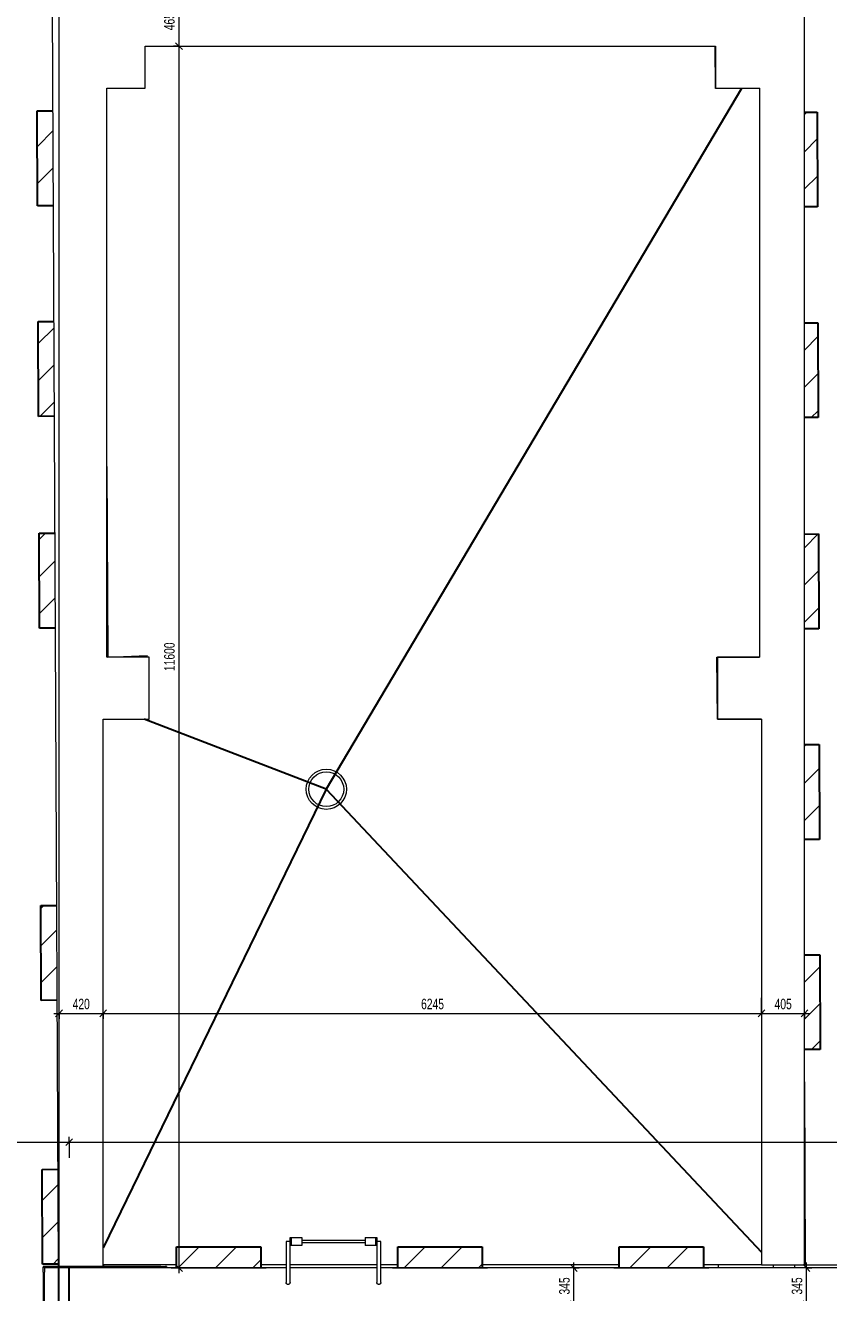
# Model space of a CAD drawing. Header units: millimetres. Extents: x 46521 to 256645, y -45352 to 20466.
# Drawn here: x 71050 to 78671, y -17473 to -5439 of the extents above; entities that cross this region are included whole.
import ezdxf

# ---------------------------------------------------------------- set-up
doc = ezdxf.new("R2010")
doc.units = ezdxf.units.MM
for name, color, linetype, lineweight in [('A-ANNO-DIMS', 211, 'Continuous', 9), ('A-ANNO-DIMS-50', 211, 'Continuous', 9), ('A-GENM', 13, 'Continuous', 13), ('A-GLAZ', 151, 'Continuous', 13), ('A-ROOF', 132, 'Continuous', 13), ('A-WALL', 113, 'Continuous', 13), ('E-POWR-CNDT', 130, 'Continuous', 13), ('E-POWR-CNTR', 130, 'Continuous', 13), ('E-POWR-DROP', 130, 'Continuous', 13), ('P-SANR-FIXT', 6, 'Continuous', 13), ('Q-SPCQ', 91, 'Continuous', 13)]:
    doc.layers.add(name, color=color, linetype=linetype, lineweight=lineweight)
doc.styles.add('Arial_2', font='arial.ttf', dxfattribs={"width": 0.7, "height": 100})
doc.dimstyles.new('Vnitřní_-_průhledné', dxfattribs={"dimscale": 304.8, "dimtxt": 102.02594, "dimasz": 0.213255, "dimexe": 0.164042, "dimexo": 0.0625, "dimgap": 0.032808, "dimtad": 1, "dimdec": 0, "dimrnd": 5, "dimzin": 0, "dimdsep": 46, "dimtxsty": 'Arial_2', "dimblk1": 'OBLIQUE', "dimblk2": 'OBLIQUE', "dimsah": 1, "dimcen": 0.09, "dimdle": 0.164042, "dimazin": 0, "dimtfac": 1, "dimtdec": 4, "dimtix": 1, "dimtmove": 0, "dimatfit": 3, "dimfxl": 0.492126, "dimfxlon": 1, "dimtvp": 1, "dimtolj": 1, "dimtzin": 0, "dimarcsym": 2})

# ---------------------------------------------------------------- blocks, each defined once
blk = doc.blocks.new('parapet s nosem_vnitní - parapet s nosem_vnitní-1280358-STŘECHA DEMOLICE B')
at = {"layer": 'A-GENM'}
for p, q in [((474, 200), (459, 200)), ((489, 200), (484, 200))]:
    blk.add_line(p, q, dxfattribs=at)
blk = doc.blocks.new('parapet_ext - parapet_ext-1802137-STŘECHA DEMOLICE B')
at = {"layer": 'Q-SPCQ'}
h = blk.add_hatch(dxfattribs=at)
h.set_pattern_fill('FP_8', color=41, style=0, pattern_type=2)
h.set_pattern_definition([(134.735, (-17081.7, -71432.29), (-177.5924, -175.9572), [])])
h.paths.add_polyline_path([(450, -300), (450, -150), (-450, -150), (-450, -300), (316, -300)])
at = {"layer": 'Q-SPCQ', "color": 31, "lineweight": 25}
for p, q in [((-450, -300), (-450, -150)), ((450, -150), (450, -300)), ((450, -300), (-450, -300))]:
    blk.add_line(p, q, dxfattribs=at)
blk = doc.blocks.new('parapet_ext - parapet_ext-V9-STŘECHA DEMOLICE B')
at = {"layer": 'Q-SPCQ'}
h = blk.add_hatch(dxfattribs=at)
h.set_pattern_fill('FP_9', color=41, style=0, pattern_type=2)
h.set_pattern_definition([(134.735, (-14576.7, -71432.29), (-177.5924, -175.9572), [])])
h.paths.add_polyline_path([(450, -300), (450, -150), (-450, -150), (-450, -300)])
at = {"layer": 'Q-SPCQ', "color": 31, "lineweight": 25}
for p, q in [((-450, -300), (-450, -150)), ((450, -150), (450, -300)), ((450, -300), (-450, -300))]:
    blk.add_line(p, q, dxfattribs=at)
blk = doc.blocks.new('parapet_ext - parapet_ext-V10-STŘECHA DEMOLICE B')
at = {"layer": 'Q-SPCQ'}
h = blk.add_hatch(dxfattribs=at)
h.set_pattern_fill('FP_10', color=41, style=0, pattern_type=2)
h.set_pattern_definition([(134.735, (-11041.7, -71432.29), (-177.5924, -175.9572), [])])
h.paths.add_polyline_path([(450, -300), (450, -150), (-450, -150), (-450, -300)])
at = {"layer": 'Q-SPCQ', "color": 31, "lineweight": 25}
for p, q in [((-450, -300), (-450, -150)), ((450, -150), (450, -300)), ((450, -300), (-450, -300))]:
    blk.add_line(p, q, dxfattribs=at)
blk = doc.blocks.new('parapet_ext - parapet_ext-V11-STŘECHA DEMOLICE B')
at = {"layer": 'Q-SPCQ'}
h = blk.add_hatch(dxfattribs=at)
h.set_pattern_fill('FP_11', color=41, style=0, pattern_type=2)
h.set_pattern_definition([(134.735, (-9031.7, -71432.29), (-177.5924, -175.9572), [])])
h.paths.add_polyline_path([(450, -300), (450, -150), (-450, -150), (-450, -300)])
at = {"layer": 'Q-SPCQ', "color": 31, "lineweight": 25}
for p, q in [((-450, -300), (-450, -150)), ((450, -150), (450, -300)), ((450, -300), (-450, -300))]:
    blk.add_line(p, q, dxfattribs=at)
blk = doc.blocks.new('parapet_ext - parapet_ext-V12-STŘECHA DEMOLICE B')
at = {"layer": 'Q-SPCQ'}
h = blk.add_hatch(dxfattribs=at)
h.set_pattern_fill('FP_12', color=41, style=0, pattern_type=2)
h.set_pattern_definition([(134.735, (-7031.7, -71432.29), (-177.5924, -175.9572), [])])
h.paths.add_polyline_path([(450, -300), (450, -150), (-450, -150), (-450, -300), (214, -300)])
at = {"layer": 'Q-SPCQ', "color": 31, "lineweight": 25}
for p, q in [((-450, -300), (-450, -150)), ((450, -150), (450, -300)), ((450, -300), (-450, -300))]:
    blk.add_line(p, q, dxfattribs=at)
blk = doc.blocks.new('parapet_ext - parapet_ext-1802110-STŘECHA DEMOLICE B')
at = {"layer": 'Q-SPCQ'}
h = blk.add_hatch(dxfattribs=at)
h.set_pattern_fill('FP_13', color=41, style=0, pattern_type=2)
h.set_pattern_definition([(134.818, (-12968.73, -78241.35), (-177.3373, -176.2143), [])])
h.paths.add_polyline_path([(450, 157), (450, 300), (-450, 300), (-450, 160)])
at = {"layer": 'Q-SPCQ', "color": 31, "lineweight": 25}
for p, q in [((-450, 160), (-450, 300)), ((-450, 300), (450, 300)), ((450, 300), (450, 157))]:
    blk.add_line(p, q, dxfattribs=at)
blk = doc.blocks.new('parapet_ext - parapet_ext-V13-STŘECHA DEMOLICE B')
at = {"layer": 'Q-SPCQ'}
h = blk.add_hatch(dxfattribs=at)
h.set_pattern_fill('FP_14', color=41, style=0, pattern_type=2)
h.set_pattern_definition([(134.818, (-14963.73, -78241.35), (-177.3373, -176.2143), [])])
h.paths.add_polyline_path([(450, 151), (450, 300), (-450, 300), (-450, 154), (191, 152)])
at = {"layer": 'Q-SPCQ', "color": 31, "lineweight": 25}
for p, q in [((-450, 154), (-450, 300)), ((-450, 300), (450, 300)), ((450, 300), (450, 151))]:
    blk.add_line(p, q, dxfattribs=at)
blk = doc.blocks.new('parapet_ext - parapet_ext-V14-STŘECHA DEMOLICE B')
at = {"layer": 'Q-SPCQ'}
h = blk.add_hatch(dxfattribs=at)
h.set_pattern_fill('FP_15', color=41, style=0, pattern_type=2)
h.set_pattern_definition([(134.818, (-10968.73, -78241.35), (-177.3373, -176.2143), [])])
h.paths.add_polyline_path([(450, 164), (450, 300), (-450, 300), (-450, 167), (191, 165)])
at = {"layer": 'Q-SPCQ', "color": 31, "lineweight": 25}
for p, q in [((-450, 167), (-450, 300)), ((-450, 300), (450, 300)), ((450, 300), (450, 164))]:
    blk.add_line(p, q, dxfattribs=at)
blk = doc.blocks.new('parapet_ext - parapet_ext-V15-STŘECHA DEMOLICE B')
at = {"layer": 'Q-SPCQ'}
h = blk.add_hatch(dxfattribs=at)
h.set_pattern_fill('FP_16', color=41, style=0, pattern_type=2)
h.set_pattern_definition([(134.818, (-8963.73, -78241.35), (-177.3373, -176.2143), [])])
h.paths.add_polyline_path([(450, 170), (450, 300), (-450, 300), (-450, 173), (366, 170)])
at = {"layer": 'Q-SPCQ', "color": 31, "lineweight": 25}
for p, q in [((-450, 173), (-450, 300)), ((-450, 300), (450, 300)), ((450, 300), (450, 170))]:
    blk.add_line(p, q, dxfattribs=at)
blk = doc.blocks.new('parapet_ext - parapet_ext-V16-STŘECHA DEMOLICE B')
at = {"layer": 'Q-SPCQ'}
h = blk.add_hatch(dxfattribs=at)
h.set_pattern_fill('FP_17', color=41, style=0, pattern_type=2)
h.set_pattern_definition([(134.818, (-6963.73, -78241.35), (-177.3373, -176.2143), [])])
h.paths.add_polyline_path([(450, 177), (450, 300), (-450, 300), (-450, 179), (202, 177)])
at = {"layer": 'Q-SPCQ', "color": 31, "lineweight": 25}
for p, q in [((-450, 179), (-450, 300)), ((-450, 300), (450, 300)), ((450, 300), (450, 177))]:
    blk.add_line(p, q, dxfattribs=at)
blk = doc.blocks.new('OKNO_1k - OKNO_1k_900x1000-2034294-STŘECHA DEMOLICE B')
at = {"layer": 'A-GLAZ'}
for p, q in [((-450, 126), (450, 126)), ((-450, 125), (-450, 126)), ((450, 126), (450, 125))]:
    blk.add_line(p, q, dxfattribs=at)
blk = doc.blocks.new('parapet_ext - parapet_ext-V40-STŘECHA DEMOLICE B')
at = {"layer": 'Q-SPCQ'}
h = blk.add_hatch(dxfattribs=at)
h.set_pattern_fill('FP_38', color=41, style=0, pattern_type=2)
h.set_pattern_definition([(45, (-74983.28, 17338.34), (-176.7767, 176.7767), [])])
h.paths.add_polyline_path([(-400, 101), (400, 101), (400, 300), (-400, 300), (-400, 103)])
at = {"layer": 'Q-SPCQ', "color": 31, "lineweight": 25}
for p, q in [((-400, 101), (-400, 300)), ((-400, 300), (400, 300)), ((400, 300), (400, 101))]:
    blk.add_line(p, q, dxfattribs=at)
blk = doc.blocks.new('parapet_ext - parapet_ext-V41-STŘECHA DEMOLICE B')
at = {"layer": 'Q-SPCQ'}
h = blk.add_hatch(dxfattribs=at)
h.set_pattern_fill('FP_39', color=41, style=0, pattern_type=2)
h.set_pattern_definition([(45, (-72883.28, 17338.34), (-176.7767, 176.7767), [])])
h.paths.add_polyline_path([(278, 101), (400, 101), (400, 300), (-400, 300), (-400, 101)])
at = {"layer": 'Q-SPCQ', "color": 31, "lineweight": 25}
for p, q in [((-400, 101), (-400, 300)), ((-400, 300), (400, 300)), ((400, 300), (400, 101))]:
    blk.add_line(p, q, dxfattribs=at)
blk = doc.blocks.new('parapet_ext - parapet_ext-V42-STŘECHA DEMOLICE B')
at = {"layer": 'Q-SPCQ'}
h = blk.add_hatch(dxfattribs=at)
h.set_pattern_fill('FP_40', color=41, style=0, pattern_type=2)
h.set_pattern_definition([(45, (-77083.28, 17338.34), (-176.7767, 176.7767), [])])
h.paths.add_polyline_path([(-400, 101), (400, 101), (400, 300), (-400, 300)])
at = {"layer": 'Q-SPCQ', "color": 31, "lineweight": 25}
for p, q in [((-400, 101), (-400, 300)), ((-400, 300), (400, 300)), ((400, 300), (400, 101))]:
    blk.add_line(p, q, dxfattribs=at)
blk = doc.blocks.new('Žebřík - Standardní-1244347-STŘECHA DEMOLICE B')
at = {"layer": 'Q-SPCQ', "color": 41}
for p, q in [((-450, 388), (-450, 0)), ((-431, 388), (-450, 388)), ((-412, 388), (-431, 388)), ((-412, 426), (-402, 426)), ((-412, 350), (-412, 426)), ((-412, 0), (-412, 388)), ((-402, 426), (-300, 426)), ((-402, 426), (-402, 350)), ((-300, 426), (-300, 350)), ((300, 398), (-300, 398)), ((-300, 378), (300, 378)), ((300, 426), (402, 426)), ((300, 426), (300, 350)), ((402, 426), (412, 426)), ((402, 350), (402, 426)), ((412, 426), (412, 350)), ((412, 388), (412, 0)), ((431, 388), (412, 388)), ((450, 388), (431, 388)), ((450, 0), (450, 388)), ((-402, 350), (-412, 350)), ((-300, 350), (-402, 350)), ((402, 350), (300, 350)), ((412, 350), (402, 350))]:
    blk.add_line(p, q, dxfattribs=at)
for points, knots in [([(-431, -19), (-432, -19), (-435, -19), (-438, -18), (-440, -17), (-442, -15), (-443, -14), (-444, -13), (-446, -12), (-447, -10), (-448, -8), (-448, -7), (-449, -6), (-449, -5), (-449, -4), (-450, -2), (-450, -1), (-450, 0), (-450, 0)], [0, 0, 0, 0, 0.0833333, 0.125, 0.1666667, 0.2083333, 0.2291667, 0.25, 0.2916667, 0.3333333, 0.3541667, 0.375, 0.3958333, 0.4166667, 0.4375, 0.4583333, 0.4791667, 0.5, 0.5, 0.5, 0.5]), ([(-412, 0), (-412, 0), (-412, -1), (-412, -2), (-412, -4), (-412, -5), (-413, -6), (-413, -7), (-414, -8), (-414, -10), (-415, -11), (-416, -12), (-417, -13), (-418, -14), (-419, -15), (-421, -17), (-423, -18), (-426, -19), (-429, -19), (-431, -19)], [0.5, 0.5, 0.5, 0.5, 0.5208333, 0.5416667, 0.5625, 0.5833333, 0.6041667, 0.625, 0.6458333, 0.6666667, 0.6875, 0.7083333, 0.75, 0.7708333, 0.7916667, 0.8333333, 0.875, 0.9166667, 1, 1, 1, 1]), ([(431, -19), (429, -19), (426, -19), (423, -18), (421, -17), (419, -15), (418, -14), (417, -13), (415, -12), (414, -10), (414, -8), (413, -7), (413, -6), (412, -5), (412, -4), (412, -2), (412, -1), (412, 0), (412, 0)], [0, 0, 0, 0, 0.0833333, 0.125, 0.1666667, 0.2083333, 0.2291667, 0.25, 0.2916667, 0.3333333, 0.3541667, 0.375, 0.3958333, 0.4166667, 0.4375, 0.4583333, 0.4791667, 0.5, 0.5, 0.5, 0.5]), ([(450, 0), (450, 0), (450, -1), (450, -2), (449, -4), (449, -5), (449, -6), (448, -7), (448, -8), (447, -10), (447, -11), (446, -12), (444, -13), (443, -14), (442, -15), (440, -17), (438, -18), (435, -19), (432, -19), (431, -19)], [0.5, 0.5, 0.5, 0.5, 0.5208333, 0.5416667, 0.5625, 0.5833333, 0.6041667, 0.625, 0.6458333, 0.6666667, 0.6875, 0.7083333, 0.75, 0.7708333, 0.7916667, 0.8333333, 0.875, 0.9166667, 1, 1, 1, 1])]:
    blk.add_open_spline(points, degree=3, knots=knots, dxfattribs=at)
blk = doc.blocks.new('Drain_Roof_15_Inch_Diameter-Zurn-Z1715 - Load Family Type Catalog-1877394-STŘECHA DEMOLICE B')
at = {"layer": 'P-SANR-FIXT'}
for radius in [191, 165]:
    blk.add_circle((0, 0), radius, dxfattribs=at)
blk = doc.blocks.new('DIMBLOCK11-STŘECHA DEMOLICE B')
at = {"layer": 'A-ANNO-DIMS-50', "lineweight": 18}
for p, q in [((78461, -17238), (78428, -17206)), ((78461, -17238), (78493, -17271)), ((78461, -17583), (78428, -17551)), ((78461, -17583), (78493, -17616))]:
    blk.add_line(p, q, dxfattribs=at)
at = {"layer": 'A-ANNO-DIMS-50'}
for p, q in [((78461, -17583), (78461, -17188)), ((78461, -17238), (78311, -17238)), ((78461, -17238), (78511, -17238)), ((78461, -17583), (78311, -17583)), ((78461, -17583), (78511, -17583))]:
    blk.add_line(p, q, dxfattribs=at)
at = {"layer": 'A-ANNO-DIMS-50', "color": 0, "insert": (78321, -17491), "char_height": 100, "width": 192.12, "attachment_point": 1, "rotation": 90, "line_spacing_factor": 0.941778, "style": 'Arial_2'}
blk.add_mtext('345', dxfattribs=at)
blk = doc.blocks.new('_Oblique')
at = {"color": 0, "linetype": 'ByBlock', "lineweight": -2}
blk.add_line((-0.5, -0.5), (0.5, 0.5), dxfattribs=at)
blk = doc.blocks.new('DIMBLOCK15-STŘECHA DEMOLICE B')
at = {"layer": 'A-ANNO-DIMS-50', "lineweight": 18}
for p, q in [((76254, -17238), (76221, -17206)), ((76254, -17238), (76286, -17271)), ((76254, -17583), (76221, -17551)), ((76254, -17583), (76286, -17616))]:
    blk.add_line(p, q, dxfattribs=at)
at = {"layer": 'A-ANNO-DIMS-50'}
for p, q in [((76254, -17583), (76254, -17188)), ((76254, -17238), (76104, -17238)), ((76254, -17238), (76304, -17238)), ((76254, -17583), (76104, -17583)), ((76254, -17583), (76304, -17583))]:
    blk.add_line(p, q, dxfattribs=at)
at = {"layer": 'A-ANNO-DIMS-50', "color": 0, "insert": (76114, -17491), "char_height": 100, "width": 192.12, "attachment_point": 1, "rotation": 90, "line_spacing_factor": 0.941778, "style": 'Arial_2'}
blk.add_mtext('345', dxfattribs=at)
blk = doc.blocks.new('DIMBLOCK20-STŘECHA DEMOLICE B')
at = {"layer": 'A-ANNO-DIMS-50'}
for p, q in [((71369, -14822), (71369, -14672)), ((71787, -14822), (71787, -14672)), ((71319, -14822), (71787, -14822)), ((71369, -14822), (71369, -14872)), ((71787, -14822), (71787, -14872))]:
    blk.add_line(p, q, dxfattribs=at)
at = {"layer": 'A-ANNO-DIMS-50', "lineweight": 18}
for p, q in [((71369, -14822), (71401, -14789)), ((71787, -14822), (71820, -14789)), ((71369, -14822), (71336, -14854)), ((71787, -14822), (71755, -14854))]:
    blk.add_line(p, q, dxfattribs=at)
at = {"layer": 'A-ANNO-DIMS-50', "color": 0, "insert": (71498, -14682), "char_height": 100, "width": 192.12, "attachment_point": 1, "line_spacing_factor": 0.941778, "style": 'Arial_2'}
blk.add_mtext('420', dxfattribs=at)
blk = doc.blocks.new('DIMBLOCK21-STŘECHA DEMOLICE B')
at = {"layer": 'A-ANNO-DIMS-50'}
for p, q in [((71787, -14822), (71787, -14672)), ((78034, -14822), (78034, -14672)), ((71787, -14822), (78034, -14822)), ((71787, -14822), (71787, -14872)), ((78034, -14822), (78034, -14872))]:
    blk.add_line(p, q, dxfattribs=at)
at = {"layer": 'A-ANNO-DIMS-50', "lineweight": 18}
for p, q in [((71787, -14822), (71820, -14789)), ((78034, -14822), (78067, -14789)), ((71787, -14822), (71755, -14854)), ((78034, -14822), (78002, -14854))]:
    blk.add_line(p, q, dxfattribs=at)
at = {"layer": 'A-ANNO-DIMS-50', "color": 0, "insert": (74804, -14682), "char_height": 100, "width": 256.16, "attachment_point": 1, "line_spacing_factor": 0.941778, "style": 'Arial_2'}
blk.add_mtext('6245', dxfattribs=at)
blk = doc.blocks.new('DIMBLOCK22-STŘECHA DEMOLICE B')
at = {"layer": 'A-ANNO-DIMS-50'}
for p, q in [((78034, -14822), (78034, -14672)), ((78441, -14822), (78441, -14672)), ((78034, -14822), (78491, -14822)), ((78034, -14822), (78034, -14872)), ((78441, -14822), (78441, -14872))]:
    blk.add_line(p, q, dxfattribs=at)
at = {"layer": 'A-ANNO-DIMS-50', "lineweight": 18}
for p, q in [((78034, -14822), (78067, -14789)), ((78441, -14822), (78474, -14789)), ((78034, -14822), (78002, -14854)), ((78441, -14822), (78409, -14854))]:
    blk.add_line(p, q, dxfattribs=at)
at = {"layer": 'A-ANNO-DIMS-50', "color": 0, "insert": (78158, -14682), "char_height": 100, "width": 192.12, "attachment_point": 1, "line_spacing_factor": 0.941778, "style": 'Arial_2'}
blk.add_mtext('405', dxfattribs=at)
blk = doc.blocks.new('DIMBLOCK23-STŘECHA DEMOLICE B')
at = {"layer": 'A-ANNO-DIMS-50'}
for p, q in [((72506, -5174), (72356, -5174)), ((72506, -5124), (72506, -5637)), ((72506, -5174), (72556, -5174)), ((72506, -5637), (72456, -5637)), ((72506, -5637), (72656, -5637))]:
    blk.add_line(p, q, dxfattribs=at)
at = {"layer": 'A-ANNO-DIMS-50', "lineweight": 18}
for p, q in [((72506, -5174), (72474, -5142)), ((72506, -5174), (72539, -5207)), ((72506, -5637), (72474, -5604)), ((72506, -5637), (72539, -5669))]:
    blk.add_line(p, q, dxfattribs=at)
at = {"layer": 'A-ANNO-DIMS-50', "color": 0, "insert": (72366, -5486), "char_height": 100, "width": 192.12, "attachment_point": 1, "rotation": 90, "line_spacing_factor": 0.941778, "style": 'Arial_2'}
blk.add_mtext('465', dxfattribs=at)
blk = doc.blocks.new('DIMBLOCK24-STŘECHA DEMOLICE B')
at = {"layer": 'A-ANNO-DIMS-50'}
for p, q in [((72506, -5637), (72456, -5637)), ((72506, -5637), (72506, -17288)), ((72506, -5637), (72656, -5637)), ((72506, -17238), (72456, -17238)), ((72506, -17238), (72656, -17238))]:
    blk.add_line(p, q, dxfattribs=at)
at = {"layer": 'A-ANNO-DIMS-50', "lineweight": 18}
for p, q in [((72506, -5637), (72474, -5604)), ((72506, -5637), (72539, -5669)), ((72506, -17238), (72474, -17206)), ((72506, -17238), (72539, -17271))]:
    blk.add_line(p, q, dxfattribs=at)
at = {"layer": 'A-ANNO-DIMS-50', "color": 0, "insert": (72366, -11571), "char_height": 100, "width": 320.2, "attachment_point": 1, "rotation": 90, "line_spacing_factor": 0.941778, "style": 'Arial_2'}
blk.add_mtext('11600', dxfattribs=at)
blk = doc.blocks.new('DIMBLOCK34-STŘECHA DEMOLICE B')
at = {"layer": 'A-ANNO-DIMS-50'}
for p, q in [((53491, -16044), (53491, -15994)), ((71465, -16044), (71465, -15994)), ((53441, -16044), (71465, -16044)), ((53491, -16044), (53491, -16194)), ((71465, -16044), (71465, -16194))]:
    blk.add_line(p, q, dxfattribs=at)
at = {"layer": 'A-ANNO-DIMS-50', "lineweight": 18}
for p, q in [((53491, -16044), (53459, -16076)), ((53491, -16044), (53524, -16011)), ((71465, -16044), (71433, -16076)), ((71465, -16044), (71498, -16011))]:
    blk.add_line(p, q, dxfattribs=at)
at = {"layer": 'A-ANNO-DIMS-50', "color": 0, "insert": (62345, -15904), "char_height": 100, "width": 320.2, "attachment_point": 1, "line_spacing_factor": 0.941778, "style": 'Arial_2'}
blk.add_mtext('17975', dxfattribs=at)
blk = doc.blocks.new('DIMBLOCK35-STŘECHA DEMOLICE B')
at = {"layer": 'A-ANNO-DIMS-50'}
for p, q in [((71465, -16044), (71465, -15994)), ((96390, -16044), (96390, -15994)), ((71465, -16044), (96440, -16044)), ((71465, -16044), (71465, -16194)), ((96390, -16044), (96390, -16194))]:
    blk.add_line(p, q, dxfattribs=at)
at = {"layer": 'A-ANNO-DIMS-50', "lineweight": 18}
for p, q in [((71465, -16044), (71433, -16076)), ((71465, -16044), (71498, -16011)), ((96390, -16044), (96357, -16076)), ((96390, -16044), (96422, -16011))]:
    blk.add_line(p, q, dxfattribs=at)
at = {"layer": 'A-ANNO-DIMS-50', "color": 0, "insert": (83794, -15904), "char_height": 100, "width": 320.2, "attachment_point": 1, "line_spacing_factor": 0.941778, "style": 'Arial_2'}
blk.add_mtext('24925', dxfattribs=at)

msp = doc.modelspace()

# ---------------------------------------------------------------- hatches: boundary and pattern name
at = {"layer": 'E-POWR-DROP'}
for points in [[(71224.9, -17233.7), (71226.2, -17233.5), (71229.3, -17231.2), (71229.8, -17227.4), (71227.4, -17224.3), (71223.7, -17223.8), (71221.4, -17225.1), (71219.9, -17228.7), (71221.4, -17232.2), (71223.7, -17233.5)], [(72384.8, -17233.7), (72386.1, -17233.5), (72389.1, -17231.2), (72389.6, -17227.4), (72387.3, -17224.3), (72383.5, -17223.8), (72381.2, -17225.1), (72379.8, -17228.7), (72381.2, -17232.2), (72383.5, -17233.5)]]:
    msp.add_hatch(color=41, dxfattribs=at).paths.add_polyline_path(points)

# ---------------------------------------------------------------- linework, layer by layer
at = {"layer": 'A-ROOF', "color": 41}
for p, q in [((71368.5, -5096.6), (71368.5, -17223.7)), ((78441.1, -17208.3), (78441.1, -5126.6)), ((72187.4, -6036.9), (72187.4, -5636.9)), ((72187.4, -5636.9), (77596.1, -5636.9)), ((77596.1, -5636.9), (77596.1, -6037.1)), ((71822.6, -11438.5), (71822.6, -6036.9)), ((71822.6, -6036.9), (72187.4, -6036.9)), ((77596.1, -6037.1), (78015.9, -6037.1)), ((78015.9, -6037.1), (78015.9, -11437.6)), ((72222.6, -11438.5), (71822.6, -11438.5)), ((72222.6, -12028.2), (72222.6, -11438.5)), ((78015.9, -11437.6), (77615.9, -11437.6)), ((77615.9, -11437.6), (77615.9, -12026.1)), ((71787.4, -17223.8), (71787.4, -12028.2)), ((71787.4, -12028.2), (72222.6, -12028.2)), ((77615.9, -12026.1), (78034.2, -12026.1)), ((78034.2, -12026.1), (78034.2, -17208.3)), ((71368.5, -17233.7), (71368.5, -18478.2)), ((71462.8, -18478.2), (71462.8, -17238.3)), ((71462.8, -17238.3), (71465.3, -17238.3)), ((73522.8, -17238.3), (71465.3, -17238.3)), ((71465.3, -17238.3), (71465.3, -18478.2)), ((71787.4, -17238.3), (71787.4, -17233.5)), ((74384.1, -17238.3), (73560.9, -17238.3)), ((96389.6, -17238.3), (74422.2, -17238.3)), ((78034.2, -17208.3), (78441.1, -17208.3))]:
    msp.add_line(p, q, dxfattribs=at)
at = {"layer": 'A-ROOF', "lineweight": 25}
for p, q in [((77844.8, -6037.7), (73904.8, -12693.2)), ((73904.8, -12693.2), (72177.5, -12028.2)), ((73904.8, -12693.2), (71787.4, -17046.3)), ((73904.8, -12693.2), (78034.2, -17088.8))]:
    msp.add_line(p, q, dxfattribs=at)
at = {"layer": 'A-ROOF'}
for p, q in [((72483.3, -17208.3), (71787.4, -17208.3)), ((73522.8, -17208.3), (73283.3, -17208.3)), ((74384.1, -17208.3), (73560.9, -17208.3)), ((74583.3, -17208.3), (74422.2, -17208.3)), ((76683.3, -17208.3), (75383.3, -17208.3)), ((78034.2, -17208.3), (77483.3, -17208.3))]:
    msp.add_line(p, q, dxfattribs=at)
at = {"layer": 'A-WALL', "color": 41}
for p, q in [((71362.7, -17223.7), (71307.4, -5274.4)), ((78441.1, -15470.4), (78446.6, -17208)), ((71368.5, -18478.2), (71362.8, -17233.7)), ((71462.8, -17238.3), (71465.3, -17782.5)), ((78441, -17208), (78446.6, -17208))]:
    msp.add_line(p, q, dxfattribs=at)
at = {"layer": 'A-WALL'}
for p, q in [((77596.1, -6038.6), (77594.3, -5636.9)), ((78015.9, -6037.1), (77596.1, -6038.6)), ((71822.6, -9628.9), (71831, -11438.2)), ((71831, -11438.2), (72205.5, -11422.9)), ((72205.9, -11438.5), (72205.5, -11422.9)), ((77611.5, -11437.6), (78016, -11437.3)), ((77615.3, -12026.1), (77611.5, -11437.6)), ((78034.2, -12026.2), (77615.3, -12026.1)), ((77626.8, -17238.3), (77626.8, -17208.3)), ((78146.6, -17238.3), (78146.5, -17208.3)), ((78346.5, -17208.3), (78346.6, -17238.3)), ((78441.1, -17208.3), (79618.4, -17208.3))]:
    msp.add_line(p, q, dxfattribs=at)
at = {"layer": 'E-POWR-CNDT', "color": 41}
for p, q in [((71219.9, -17278.7), (71219.9, -17311.2)), ((71219.9, -17311.2), (71219.9, -18228.2)), ((71222.8, -17224.2), (71222.9, -17224.1)), ((71229.9, -17311.2), (71229.9, -17278.7)), ((71229.9, -18228.2), (71229.9, -17311.2)), ((71307.5, -17223.7), (71274.9, -17223.7)), ((71274.9, -17233.7), (71307.5, -17233.7)), ((72302.3, -17223.7), (71307.5, -17223.7)), ((71307.5, -17233.7), (72302.3, -17233.7)), ((72334.8, -17223.7), (72302.3, -17223.7)), ((72302.3, -17233.7), (72334.8, -17233.7))]:
    msp.add_line(p, q, dxfattribs=at)
at = {"layer": 'E-POWR-CNDT', "color": 41, "flags": 128}
for points in [[(71219.9, -17278.7), (71219.9, -17276.7), (71219.9, -17274.7), (71219.9, -17272.7), (71219.9, -17270.7), (71219.9, -17268.7), (71219.9, -17266.8), (71219.9, -17264.9), (71219.9, -17262.9), (71219.9, -17261.1), (71219.9, -17259.2), (71219.9, -17257.4), (71219.9, -17255.6), (71219.9, -17253.8), (71219.9, -17252.1), (71219.9, -17250.4), (71219.9, -17248.8), (71219.9, -17247.2), (71219.9, -17245.7), (71219.9, -17244.2), (71219.9, -17242.8), (71219.9, -17241.4), (71219.9, -17240.1), (71219.9, -17238.9), (71219.9, -17237.7), (71219.9, -17236.6), (71219.9, -17235.6), (71219.9, -17234.6), (71219.9, -17233.7), (71219.9, -17232.8), (71219.9, -17232.1), (71219.9, -17231.4), (71219.9, -17230.8), (71219.9, -17230.2)], [(71274.9, -17223.7), (71272.9, -17223.7), (71271, -17223.7), (71269, -17223.7), (71267, -17223.7), (71265, -17223.7), (71263.1, -17223.7), (71261.1, -17223.7), (71259.2, -17223.7), (71257.3, -17223.7), (71255.5, -17223.7), (71253.6, -17223.7), (71251.9, -17223.7), (71250.1, -17223.7), (71248.4, -17223.7), (71246.7, -17223.7), (71245.1, -17223.7), (71243.5, -17223.7), (71242, -17223.7), (71240.5, -17223.7), (71239.1, -17223.7), (71237.7, -17223.7), (71236.4, -17223.7), (71235.2, -17223.7), (71234, -17223.7), (71232.9, -17223.7), (71231.8, -17223.7), (71230.8, -17223.7), (71229.9, -17223.7), (71229.1, -17223.7), (71228.3, -17223.7), (71227.7, -17223.7), (71227, -17223.7), (71226.5, -17223.7), (71226.1, -17223.7), (71225.7, -17223.7), (71225.4, -17223.7)], [(71225.5, -17223.7), (71225.7, -17223.7), (71225.9, -17223.8)], [(71226.4, -17233.7), (71226.9, -17233.7), (71227.5, -17233.7), (71228.2, -17233.7), (71228.9, -17233.7), (71229.7, -17233.7), (71230.6, -17233.7), (71231.6, -17233.7), (71232.6, -17233.7), (71233.7, -17233.7), (71234.8, -17233.7), (71236.1, -17233.7), (71237.4, -17233.7), (71238.7, -17233.7), (71240.1, -17233.7), (71241.6, -17233.7), (71243.1, -17233.7), (71244.7, -17233.7), (71246.3, -17233.7), (71247.9, -17233.7), (71249.6, -17233.7), (71251.4, -17233.7), (71253.2, -17233.7), (71255, -17233.7), (71256.8, -17233.7), (71258.7, -17233.7), (71260.6, -17233.7), (71262.5, -17233.7), (71264.5, -17233.7), (71266.4, -17233.7), (71268.4, -17233.7), (71270.4, -17233.7), (71272.4, -17233.7), (71274.4, -17233.7), (71274.9, -17233.7)], [(71229.9, -17233.5), (71229.9, -17234.3), (71229.9, -17235.3), (71229.9, -17236.3), (71229.9, -17237.4), (71229.9, -17238.6), (71229.9, -17239.8), (71229.9, -17241.1), (71229.9, -17242.4), (71229.9, -17243.8), (71229.9, -17245.3), (71229.9, -17246.8), (71229.9, -17248.4), (71229.9, -17250), (71229.9, -17251.7), (71229.9, -17253.4), (71229.9, -17255.1), (71229.9, -17256.9), (71229.9, -17258.7), (71229.9, -17260.6), (71229.9, -17262.4), (71229.9, -17264.3), (71229.9, -17266.3), (71229.9, -17268.2), (71229.9, -17270.2), (71229.9, -17272.2), (71229.9, -17274.1), (71229.9, -17276.1), (71229.9, -17278.1), (71229.9, -17278.7)], [(72334.8, -17223.7), (72336.8, -17223.7), (72338.8, -17223.7), (72340.8, -17223.7), (72342.7, -17223.7), (72344.7, -17223.7), (72346.7, -17223.7), (72348.6, -17223.7), (72350.5, -17223.7), (72352.4, -17223.7), (72354.2, -17223.7), (72356.1, -17223.7), (72357.9, -17223.7), (72359.6, -17223.7), (72361.3, -17223.7), (72363, -17223.7), (72364.6, -17223.7), (72366.2, -17223.7), (72367.7, -17223.7), (72369.2, -17223.7), (72370.6, -17223.7), (72372, -17223.7), (72373.3, -17223.7), (72374.6, -17223.7), (72375.7, -17223.7), (72376.8, -17223.7), (72377.9, -17223.7), (72378.9, -17223.7), (72379.8, -17223.7), (72380.6, -17223.7), (72381.4, -17223.7), (72382.1, -17223.7), (72382.7, -17223.7), (72383.2, -17223.7)], [(72383.3, -17233.7), (72382.8, -17233.7), (72382.2, -17233.7), (72381.6, -17233.7), (72380.8, -17233.7), (72380, -17233.7), (72379.1, -17233.7), (72378.2, -17233.7), (72377.1, -17233.7), (72376, -17233.7), (72374.9, -17233.7), (72373.7, -17233.7), (72372.4, -17233.7), (72371, -17233.7), (72369.6, -17233.7), (72368.1, -17233.7), (72366.6, -17233.7), (72365.1, -17233.7), (72363.5, -17233.7), (72361.8, -17233.7), (72360.1, -17233.7), (72358.3, -17233.7), (72356.6, -17233.7), (72354.7, -17233.7), (72352.9, -17233.7), (72351, -17233.7), (72349.1, -17233.7), (72347.2, -17233.7), (72345.2, -17233.7), (72343.3, -17233.7), (72341.3, -17233.7), (72339.3, -17233.7), (72337.3, -17233.7), (72335.3, -17233.7), (72334.8, -17233.7)], [(72385.4, -17223.7), (72385.6, -17223.7), (72385.8, -17223.8), (72386, -17223.8), (72386.2, -17223.9), (72386.3, -17223.9), (72386.5, -17224), (72386.7, -17224.1)], [(72389, -17231.3), (72388.9, -17231.5), (72388.8, -17231.7), (72388.7, -17231.8), (72388.5, -17232), (72388.4, -17232.1), (72388.3, -17232.3), (72388.1, -17232.4), (72388, -17232.5), (72387.8, -17232.6), (72387.6, -17232.8), (72387.5, -17232.9), (72387.3, -17233), (72387.1, -17233.1), (72387, -17233.2), (72386.8, -17233.3), (72386.6, -17233.3), (72386.4, -17233.4)], [(72388.8, -17225.6), (72388.9, -17225.8), (72389, -17226), (72389.1, -17226.1), (72389.2, -17226.3), (72389.3, -17226.5), (72389.4, -17226.7)], [(72389.7, -17229.3), (72389.7, -17229.5), (72389.7, -17229.7), (72389.6, -17229.9), (72389.6, -17230.1), (72389.5, -17230.2), (72389.5, -17230.4), (72389.4, -17230.6)]]:
    msp.add_lwpolyline(points, dxfattribs=at)
at = {"layer": 'E-POWR-CNTR', "color": 41}
for p, q in [((71214.9, -17228.7), (71219.9, -17228.7)), ((71224.9, -17223.7), (71224.9, -17218.7)), ((71224.9, -17238.7), (71224.9, -17233.7)), ((72374.8, -17228.7), (72379.8, -17228.7)), ((72384.8, -17223.7), (72384.8, -17218.7)), ((72384.8, -17238.7), (72384.8, -17233.7)), ((72389.8, -17228.7), (72394.8, -17228.7))]:
    msp.add_line(p, q, dxfattribs=at)

# ---------------------------------------------------------------- block references
at = {"layer": 'A-GENM', "rotation": 270.2650340237805}
msp.add_blockref('parapet s nosem_vnitní - parapet s nosem_vnitní-1280358-STŘECHA DEMOLICE B', (71590.5, -16750.7), dxfattribs=at)
at = {"layer": 'A-GLAZ'}
for p in [(72883.3, -17363.3), (74983.3, -17363.3), (77083.3, -17363.3)]:
    msp.add_blockref('OKNO_1k - OKNO_1k_900x1000-2034294-STŘECHA DEMOLICE B', p, dxfattribs=at)
at = {"layer": 'P-SANR-FIXT'}
msp.add_blockref('Drain_Roof_15_Inch_Diameter-Zurn-Z1715 - Load Family Type Catalog-1877394-STŘECHA DEMOLICE B', (73904.8, -12693.2), dxfattribs=at)
at = {"layer": 'Q-SPCQ', "color": 31, "lineweight": 25}
for name, p, rotation in [('parapet_ext - parapet_ext-V12-STŘECHA DEMOLICE B', (71464, -6701.2), 270.2650340237805), ('parapet_ext - parapet_ext-V16-STŘECHA DEMOLICE B', (78263.1, -6714.8), 270.1822411447607), ('parapet_ext - parapet_ext-V11-STŘECHA DEMOLICE B', (71473.3, -8701.2), 270.2650340237805), ('parapet_ext - parapet_ext-V15-STŘECHA DEMOLICE B', (78269.5, -8714.8), 270.1822411447607), ('parapet_ext - parapet_ext-V10-STŘECHA DEMOLICE B', (71482.6, -10711.2), 270.2650340237805), ('parapet_ext - parapet_ext-V14-STŘECHA DEMOLICE B', (78275.8, -10719.8), 270.1822411447607), ('parapet_ext - parapet_ext-1802110-STŘECHA DEMOLICE B', (78282.2, -12719.8), 270.1822411447607), ('parapet_ext - parapet_ext-V9-STŘECHA DEMOLICE B', (71498.9, -14246.1), 270.2650340237805), ('parapet_ext - parapet_ext-V13-STŘECHA DEMOLICE B', (78288.6, -14714.8), 270.1822411447607), ('parapet_ext - parapet_ext-1802137-STŘECHA DEMOLICE B', (71510.5, -16751.1), 270.2650340237805)]:
    msp.add_blockref(name, p, dxfattribs=dict(at, rotation=rotation))
at = {"layer": 'Q-SPCQ', "color": 41}
msp.add_blockref('Žebřík - Standardní-1244347-STŘECHA DEMOLICE B', (73972.5, -17376), dxfattribs=at)
at = {"layer": 'Q-SPCQ', "color": 31, "lineweight": 25}
for name, p in [('parapet_ext - parapet_ext-V41-STŘECHA DEMOLICE B', (72883.3, -17338.3)), ('parapet_ext - parapet_ext-V40-STŘECHA DEMOLICE B', (74983.3, -17338.3)), ('parapet_ext - parapet_ext-V42-STŘECHA DEMOLICE B', (77083.3, -17338.3))]:
    msp.add_blockref(name, p, dxfattribs=at)

# ---------------------------------------------------------------- dimensions: what is measured, and where the dimension line sits
at = {"layer": 'A-ANNO-DIMS'}
for base, p1, p2, override, picture, middle in [((72506.2524, -5636.918), (72356.2524, -5174.3902), (72656.2524, -5636.918), {"dimpost": '<>', "dimfxl": 551.300272}, 'DIMBLOCK23-STŘECHA DEMOLICE B', (72445.1951, -5405.6541)), ((72506.3, -17238.3), (72656.3, -5636.9), (72656.3, -17238.3), {"dimpost": '<>', "dimfxl": 11601.425421}, 'DIMBLOCK24-STŘECHA DEMOLICE B', (72445.2, -11437.6)), ((76253.7, -17238.3), (76103.7, -17583.3), (76103.7, -17238.3), {"dimpost": '<>', "dimfxl": 345}, 'DIMBLOCK15-STŘECHA DEMOLICE B', (76192.6, -17410.8)), ((78461, -17238.3), (78311, -17583.3), (78311, -17238.3), {"dimpost": '<>', "dimfxl": 345}, 'DIMBLOCK11-STŘECHA DEMOLICE B', (78399.9, -17410.8))]:
    dim = msp.add_linear_dim(base=base, p1=p1, p2=p2, angle=90, dimstyle='Vnitřní_-_průhledné', override=override, dxfattribs=at)
    dim.commit()
    dim.dimension.update_dxf_attribs({"geometry": picture, "text_midpoint": middle})
for base, p1, p2, override, picture, middle in [((71787.4, -14821.9), (71368.5, -14671.9), (71787.4, -14671.9), {"dimpost": '<>', "dimfxl": 418.926053}, 'DIMBLOCK20-STŘECHA DEMOLICE B', (71578, -14760.9)), ((78034.2, -14821.9), (71787.4, -14671.9), (78034.2, -14671.9), {"dimpost": '<>', "dimfxl": 6246.771942}, 'DIMBLOCK21-STŘECHA DEMOLICE B', (74910.8, -14760.9)), ((78441.1, -14821.9), (78034.2, -14671.9), (78441.1, -14671.9), {"dimpost": '<>', "dimfxl": 406.830405}, 'DIMBLOCK22-STŘECHA DEMOLICE B', (78237.6, -14760.9)), ((71465.3, -16043.8), (53491.4, -16193.8), (71465.3, -16193.8), {"dimpost": '<>', "dimfxl": 17973.929046}, 'DIMBLOCK34-STŘECHA DEMOLICE B', (62478.3, -15982.8)), ((96389.6, -16043.8), (71465.3, -16193.8), (96389.6, -16193.8), {"dimpost": '<>', "dimfxl": 24924.319015}, 'DIMBLOCK35-STŘECHA DEMOLICE B', (83927.5, -15982.8))]:
    dim = msp.add_linear_dim(base=base, p1=p1, p2=p2, dimstyle='Vnitřní_-_průhledné', override=override, dxfattribs=at)
    dim.commit()
    dim.dimension.update_dxf_attribs({"geometry": picture, "text_midpoint": middle})

doc.saveas('drawing.dxf')
